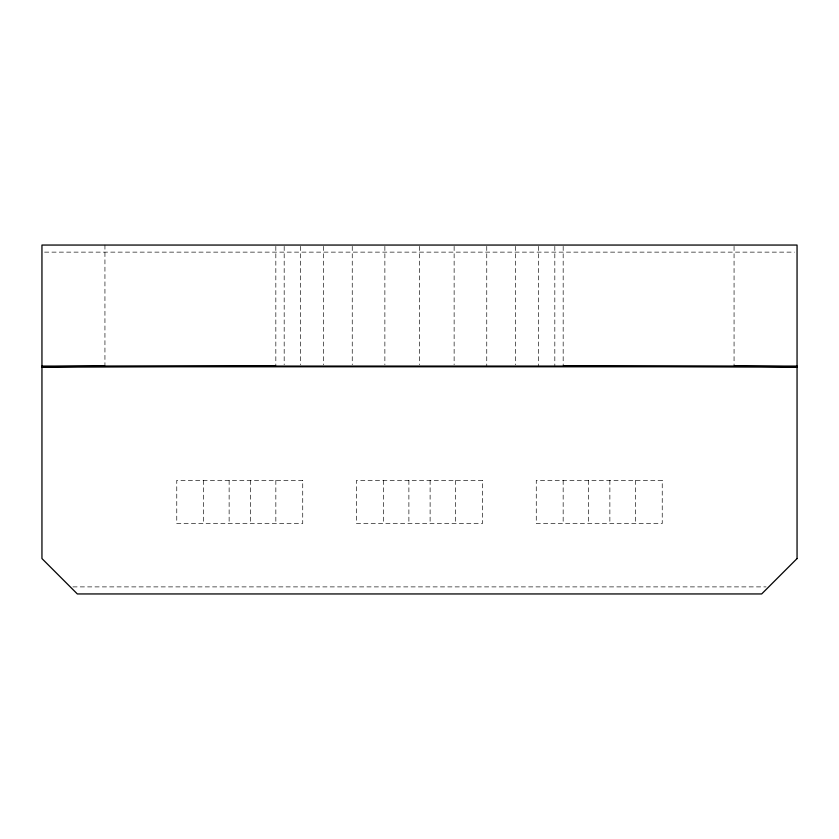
<?xml version="1.0" encoding="UTF-8"?>
<svg xmlns="http://www.w3.org/2000/svg" width="839" height="839" viewBox="0 0 839 839"><rect width="100%" height="100%" fill="white"/><g stroke="black" fill="none" stroke-linecap="round" stroke-linejoin="round"><path stroke-width="0.63" stroke-dasharray="4.2 3.15" d="M44.572 252.13L794.428 252.13M72.909 586.891L766.091 586.891M734.062 246.362L734.062 364.766M635.343 480.359L635.343 523.526M609.869 480.359L609.869 523.526M588.632 480.359L588.632 523.526M563.168 246.362L563.168 364.766M563.158 480.359L563.158 523.526M554.82 246.362L554.82 366.066M538.607 246.362L538.607 366.066M515.471 246.362L515.471 364.766M486.756 246.362L486.756 366.066M455.587 480.359L455.587 523.526M454.13 246.362L454.13 364.766M430.113 480.359L430.113 523.526M419.5 246.362L419.5 364.766M408.887 480.359L408.887 523.526M384.87 246.362L384.87 364.766M383.413 480.359L383.413 523.526M352.244 246.362L352.244 364.766M323.529 246.362L323.529 364.766M300.393 246.362L300.393 364.766M284.18 246.362L284.18 364.766M275.832 246.362L275.832 364.766M275.842 480.359L275.842 523.526M250.368 480.359L250.368 523.526M229.131 480.359L229.131 523.526M203.657 480.359L203.657 523.526M104.938 245.051L104.938 364.766M302.732 480.359L176.767 480.359L176.767 523.526L302.732 523.526L302.732 480.359M482.488 480.359L356.512 480.359L356.512 523.526L482.488 523.526L482.488 480.359M662.233 480.359L536.268 480.359L536.268 523.526L662.233 523.526L662.233 480.359"/><path stroke-width="1.26" d="M734.062 366.066L797.05 366.779L41.95 366.779L104.938 366.066M41.95 366.779L275.832 366.066M41.95 366.066L797.05 366.066M563.168 366.066L797.05 366.779M797.05 558.564L761.665 593.949L77.335 593.949L41.95 558.564L41.95 245.051L797.05 245.051L797.05 558.564"/></g></svg>
